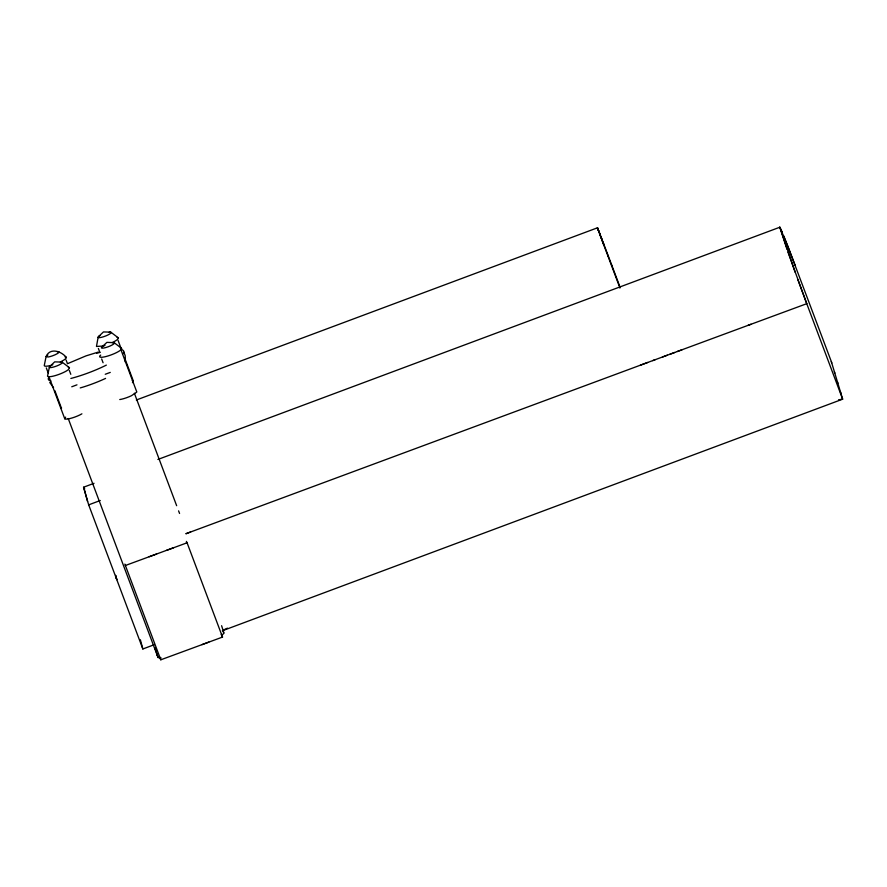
<?xml version="1.0" encoding="UTF-8"?>
<svg xmlns="http://www.w3.org/2000/svg" width="887" height="887" viewBox="0 0 887 887"><rect width="100%" height="100%" fill="white"/><g stroke="black" fill="none" stroke-linecap="round" stroke-linejoin="round"><path stroke-width="1.33" d="M94.033 483.304L83.533 487.229L88.678 504.858L142.851 648.974L154.227 644.716M49.406 366.952L47.643 375.633A11.753 2.328 -20.6 0 0 47.71 376.387L48.84 376.709A11.753 2.328 -20.6 0 0 66.525 370.91L68.51 369.569L69.452 367.706L62.29 362.273M66.159 357.217C61.38 351.319 50.138 347.305 46.113 356.452L44.35 365.134A11.742 2.317 -20.6 0 0 50.492 365.499M98.169 337.016L96.472 346.451L102.515 346.074A11.764 2.328 -20.6 0 0 104.688 345.475M223.28 631.045L223.735 633.562L221.695 635.214M83.7 487.229L87.558 501.477M132.462 382.674L133.327 380.989L124.779 358.259M65.649 417.123L64.729 418.121A10.699 2.118 -20.6 0 0 70.273 418.464A10.699 2.118 -20.6 0 0 81.903 413.83M49.994 366.298L54.695 361.863L61.624 362.073M98.767 336.361L103.457 331.938L110.387 332.137M102.049 346.861L106.906 342.371L113.68 342.637M619.725 287.965L620.235 287.665L611.764 265.18M52.799 364.646L51.169 365.499A6.952 1.375 -20.6 0 0 51.324 367.517A6.952 1.375 -20.6 0 0 60.56 364.169A6.952 1.375 -20.6 0 0 60.394 362.151M68.022 363.47L85.984 355.887L98.235 352.095M223.679 629.914L227.427 628.151M88.678 504.858L100.264 500.512M71.758 386.776L76.969 384.836M105.254 374.27L110.265 372.407M136.332 400.004L597.483 227.804L600.144 234.611M157.875 459.466L779.817 227.238L782.29 232.339M222.36 630.768L842.65 399.172L831.319 361.563L787.966 246.553L779.839 227.194L786.924 249.18M190.638 531.978L185.849 533.752L655.116 359.723M640.37 365.178L647.743 362.45M652.71 360.61L667.379 355.177M669.862 354.268L682.048 349.755M748.063 325.352L806.76 303.687L842.65 399.172L838.559 399.793M662.489 356.995L674.719 352.472M677.247 351.529L751.001 324.265M149.193 556.737L156.578 554.02M166.501 550.361L173.364 547.844M186.082 543.154L187.079 542.789L222.526 637.077L160.791 659.806L124.867 564.099M201.948 644.649L208.811 642.121M125.344 565.518L187.079 542.789L186.403 541.38M80.24 387.907L82.835 387.164A37.221 7.351 -20.6 0 0 105.575 378.405M161.068 657.855L158.074 657.566L68.232 418.52M57.101 351.651L58.331 351.585M132.296 380.689L133.327 380.989M120.377 347.948L121.508 348.269A11.764 2.328 -20.6 0 1 112.56 354.356A11.764 2.328 -20.6 0 1 99.754 356.951L99.699 356.197A11.764 2.328 -20.6 0 1 100.697 355.099M68.321 367.384L69.452 367.706M121.508 348.269L114.345 342.837M111.052 332.337L118.215 337.781M53.553 387.708L49.75 382.485M84.154 487.894L84.709 488.925M221.218 634.382L222.526 637.077M783.775 235.942L795.262 265.634M601.042 236.951L603.626 243.725M601.929 239.279L597.45 227.748L598.67 231.185M603.204 242.606L608.371 256.21M608.038 255.323L611.997 265.801M619.226 286.069L604.457 246.763M123.759 351.884L125.211 355.731L125.278 361.94M118.137 340.575L121.452 349.411M121.43 351.075L136.609 391.477A10.677 2.107 -20.6 0 1 136.665 392.176L131.442 395.713A10.677 2.107 -20.6 0 1 119.767 399.549M134.392 393.285L176.646 505.701M178.586 510.868L179.562 513.451M98.368 348.458L99.787 352.25M101.661 358.958L103.08 362.75M66.07 360.011L67.501 363.803M69.363 370.511L70.794 374.303M46.301 367.905L48.197 372.95M54.85 390.635L61.491 408.308L61.436 407.621M49.594 378.394L64.784 418.808M601.818 239.69L604.014 245.588M604.258 246.242L597.483 227.881M599.59 233.68L601.375 238.514M797.834 279.605L806.76 303.687L787.944 252.096M795.151 272.242L779.817 227.238M160.303 658.387L160.791 659.806L159.904 657.212M221.606 625.712L223.89 632.985M155.646 649.794L155.037 647.854L158.074 657.566L156.866 653.675M831.319 361.563L831.751 363.016M834.368 371.686L834.8 373.139M837.417 381.82L837.849 383.262M840.477 391.943L840.898 393.396M140.368 639.76L142.851 648.974M58.997 351.773L58.442 352.871A6.952 1.375 -20.6 0 1 48.042 357.017L46.113 356.452M117.095 337.448A11.764 2.328 -20.6 0 1 112.538 342.437M109.156 332.226A6.941 1.375 -20.6 0 1 109.323 334.233A6.941 1.375 -20.6 0 1 100.109 337.581A6.941 1.375 -20.6 0 1 99.954 335.563M112.449 342.715A6.974 1.375 -20.6 0 1 112.117 345.01A6.974 1.375 -20.6 0 1 102.482 348.17A6.974 1.375 -20.6 0 1 104.821 345.209M65.039 356.896A11.742 2.317 -20.6 0 1 60.493 361.863M46.712 355.809A6.952 1.375 -20.6 0 1 47.876 355.011M121.186 349.556A40.203 7.95 -20.6 0 1 122.883 353.846M106.351 365.1A40.203 7.95 -20.6 0 1 70.871 378.461M50.881 380.966A40.203 7.95 -20.6 0 1 49.195 376.665M96.572 353.348A40.203 7.95 -20.6 0 1 100.076 352.361M116.419 578.246L115.643 575.353L116.807 579.699L116.419 578.246"/></g></svg>
